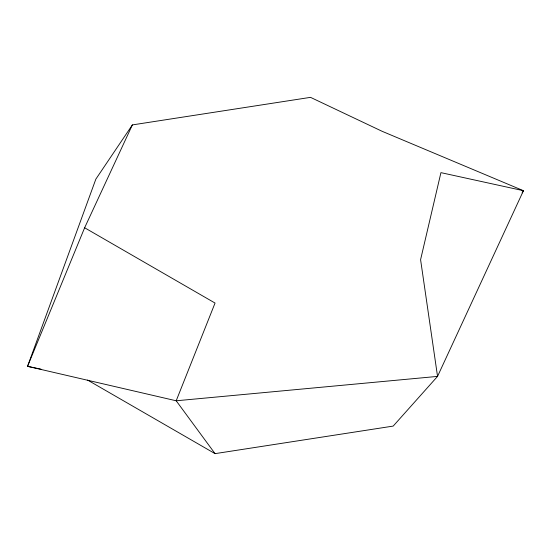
<?xml version="1.0" encoding="UTF-8"?>
<svg xmlns="http://www.w3.org/2000/svg" width="551" height="551" viewBox="0 0 551 551"><rect width="100%" height="100%" fill="white"/><g stroke="black" fill="none" stroke-linecap="round" stroke-linejoin="round"><path stroke-width="0.83" d="M132.371 124.912L84.634 227.763L27.55 366.332L176.196 400.784L437.542 376.395L523.45 190.701L382.132 131.303L310.523 97.355L132.371 124.912L95.853 179.123L27.55 366.332L40.981 369.163M522.093 192.891L523.45 190.701L440.931 172.642L420.585 259.686L437.542 376.395L393.2 426.088L215.048 453.645L87.616 380.073M84.634 227.763L215.048 303.057L176.196 400.784L215.048 453.645"/></g></svg>
